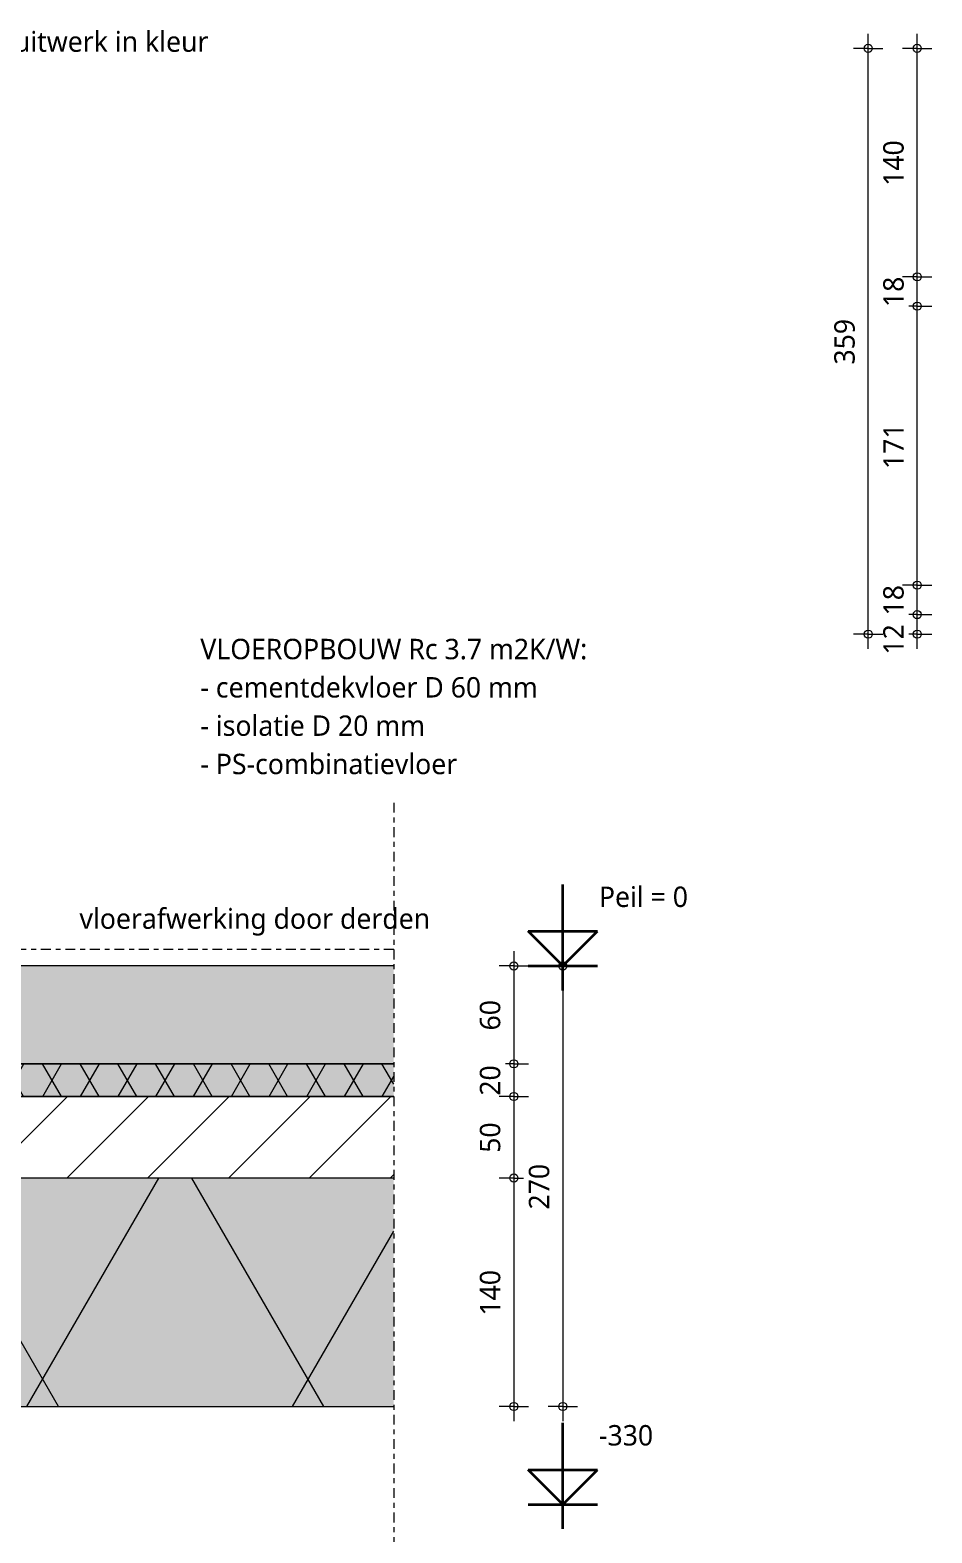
# Model space of a CAD drawing. Header units: millimetres. Extents: x 1813 to 34621, y -2347 to 13791.
# Drawn here: x 9386 to 9938, y 3003 to 3925 of the extents above; entities that cross this region are included whole.
import ezdxf

# ---------------------------------------------------------------- set-up
doc = ezdxf.new("R2010")
doc.units = ezdxf.units.MM
doc.linetypes.add('MV_center', pattern=[15, 6, -3, 3, -3])
for name, color, linetype, lineweight in [('A-ANNO-DIMS', 211, 'Continuous', 13), ('A-ANNO-DIMS-5', 211, 'Continuous', 13), ('A-DETL', 90, 'Continuous', 13), ('A-DETL-GENF', 92, 'Continuous', 18), ('G-ANNO-TEXT', 231, 'Continuous', 13)]:
    doc.layers.add(name, color=color, linetype=linetype, lineweight=lineweight)
doc.styles.add('Segoe UI_3', font='segoeui.ttf', dxfattribs={"height": 12.5})
doc.styles.add('Segoe UI_B', font='segoeui.ttf', dxfattribs={"height": 12.5})
doc.dimstyles.new('2_5_mm_1', dxfattribs={"dimscale": 304.8, "dimtxt": 13.092049, "dimasz": 0.016404, "dimexe": 0.029528, "dimexo": 0.0625, "dimgap": 0.014764, "dimtad": 1, "dimdec": 0, "dimzin": 0, "dimdsep": 46, "dimtxsty": 'Segoe UI_3', "dimblk1": 'DOTBLANK', "dimblk2": 'DOTBLANK', "dimsah": 1, "dimcen": 0.09, "dimdle": 0.029528, "dimazin": 0, "dimtfac": 1, "dimtdec": 4, "dimtix": 1, "dimtmove": 0, "dimatfit": 3, "dimfxl": 0.029528, "dimfxlon": 1, "dimtvp": 1, "dimtfill": 1, "dimtolj": 1, "dimtzin": 0, "dimarcsym": 2})
doc.dimstyles.new('2_5_mm_2', dxfattribs={"dimscale": 304.8, "dimtxt": 13.092049, "dimasz": 0.016404, "dimexe": 0.029528, "dimexo": 0.0625, "dimgap": 0.014764, "dimtad": 1, "dimdec": 0, "dimzin": 0, "dimdsep": 46, "dimtxsty": 'Segoe UI_3', "dimblk1": 'DOTBLANK', "dimblk2": 'DOTBLANK', "dimsah": 1, "dimcen": 0.09, "dimdle": 0.029528, "dimazin": 0, "dimtfac": 1, "dimtdec": 4, "dimtix": 1, "dimtmove": 2, "dimatfit": 3, "dimfxl": 0.029528, "dimfxlon": 1, "dimtvp": 1, "dimtfill": 1, "dimtolj": 1, "dimtzin": 0, "dimarcsym": 2})

# ---------------------------------------------------------------- blocks, each defined once
blk = doc.blocks.new('42 isolatie - Type 1-3787976-Details Verbouwingen')
at = {"layer": 'A-DETL-GENF'}
h = blk.add_hatch(color=256, dxfattribs=at)
h.paths.add_polyline_path([(605.78, -20.8), (608.28, -20.8), (608.28, -18.3), (608.19, -18.95), (607.94, -19.55), (607.54, -20.07), (607.03, -20.47), (606.42, -20.71)])
h.paths.add_polyline_path([(100.28, -0.8), (100.28, -20.8), (605.78, -20.8), (605.13, -20.71), (604.53, -20.47), (604.01, -20.07), (603.61, -19.55), (603.36, -18.95), (603.28, -18.3), (603.28, -0.8), (503.28, -0.8)])
at = {"layer": 'A-DETL-GENF', "lineweight": 13}
h = blk.add_hatch(dxfattribs=at)
h.set_pattern_fill('FP_121', color=256, style=0, pattern_type=2)
h.set_pattern_definition([(300, (-2355.522, -120.812), (-17.32051, -10), []), (240, (-2355.522, -120.812), (-17.32051, 10), [])])
h.paths.add_polyline_path([(605.78, -20.8), (608.28, -20.8), (608.28, -18.3), (608.19, -18.95), (607.94, -19.55), (607.54, -20.07), (607.03, -20.47), (606.42, -20.71)])
h.paths.add_polyline_path([(100.28, -0.8), (100.28, -20.8), (605.78, -20.8), (605.13, -20.71), (604.53, -20.47), (604.01, -20.07), (603.61, -19.55), (603.36, -18.95), (603.28, -18.3), (603.28, -0.8), (503.28, -0.8)])
at = {"layer": 'A-DETL-GENF'}
for p, q in [((603.28, -0.8), (100.28, -0.8)), ((100.28, -20.8), (608.28, -20.8))]:
    blk.add_line(p, q, dxfattribs=at)
blk = doc.blocks.new('42 isolatie - Type 1-3787846-Details Verbouwingen')
at = {"layer": 'A-DETL-GENF'}
blk.add_hatch(color=256, dxfattribs=at).paths.add_polyline_path([(107.28, 140.8), (107.28, 0.8), (510.28, 0.8), (510.28, 140.8)])
at = {"layer": 'A-DETL-GENF', "lineweight": 13}
h = blk.add_hatch(dxfattribs=at)
h.set_pattern_fill('FP_5', color=256, style=0, pattern_type=2)
h.set_pattern_definition([(60, (-857.8, 704), (-121.936, 70.4), []), (120, (-857.8, 704), (-121.936, -70.4), [])])
h.paths.add_polyline_path([(107.28, 140.8), (107.28, 0.8), (510.28, 0.8), (510.28, 140.8)])
at = {"layer": 'A-DETL-GENF'}
for p, q in [((510.28, 140.8), (107.28, 140.8)), ((510.28, 140.8), (107.28, 140.8)), ((510.28, 0.8), (510.28, 140.8)), ((510.28, 0.8), (510.28, 140.8)), ((107.28, 0.8), (510.28, 0.8)), ((107.28, 0.8), (510.28, 0.8))]:
    blk.add_line(p, q, dxfattribs=at)
blk = doc.blocks.new('NLRS_00_DI_maskeer - Type 1-4234760-Details Verbouwingen')
at = {"layer": 'A-DETL-GENF', "linetype": 'MV_center'}
blk.add_line((430, 0), (-100, 0), dxfattribs=at)
blk = doc.blocks.new('DIMBLOCK85-Details Verbouwingen')
at = {"layer": 'A-ANNO-DIMS-5'}
for p, q in [((9681.97, 3359.98), (9681.97, 3290.98)), ((9681.97, 3350.98), (9672.97, 3350.98)), ((9681.97, 3350.98), (9690.97, 3350.98)), ((9681.97, 3290.98), (9672.97, 3290.98)), ((9681.97, 3290.98), (9690.97, 3290.98))]:
    blk.add_line(p, q, dxfattribs=at)
for centre in [(9681.97, 3350.98), (9681.97, 3290.98)]:
    blk.add_circle(centre, 2.5, dxfattribs=at)
at = {"layer": 'A-ANNO-DIMS-5', "color": 0, "insert": (9661.16, 3311.46), "char_height": 12.5, "width": 22.8516, "attachment_point": 1, "rotation": 90, "line_spacing_factor": 1.142579, "style": 'Segoe UI_3', "bg_fill": 3, "box_fill_scale": 1.25, "bg_fill_color": 9, "bg_fill_true_color": 13158600, "bg_fill_transparency": 0}
blk.add_mtext('60', dxfattribs=at)
blk = doc.blocks.new('_DotBlank')
at = {"color": 0, "linetype": 'ByBlock', "lineweight": -2}
blk.add_line((-0.5, 0), (-1, 0), dxfattribs=at)
blk.add_circle((0, 0), 0.5, dxfattribs=at)
blk = doc.blocks.new('DIMBLOCK86-Details Verbouwingen')
at = {"layer": 'A-ANNO-DIMS-5'}
for p, q in [((9681.97, 3290.98), (9672.97, 3290.98)), ((9681.97, 3290.98), (9681.97, 3270.98)), ((9681.97, 3290.98), (9690.97, 3290.98)), ((9681.97, 3270.98), (9672.97, 3270.98)), ((9681.97, 3270.98), (9690.97, 3270.98))]:
    blk.add_line(p, q, dxfattribs=at)
for centre in [(9681.97, 3290.98), (9681.97, 3270.98)]:
    blk.add_circle(centre, 2.5, dxfattribs=at)
at = {"layer": 'A-ANNO-DIMS-5', "color": 0, "insert": (9661.16, 3271.46), "char_height": 12.5, "width": 22.8516, "attachment_point": 1, "rotation": 90, "line_spacing_factor": 1.142579, "style": 'Segoe UI_3', "bg_fill": 3, "box_fill_scale": 1.25, "bg_fill_color": 9, "bg_fill_true_color": 13158600, "bg_fill_transparency": 0}
blk.add_mtext('20', dxfattribs=at)
blk = doc.blocks.new('DIMBLOCK87-Details Verbouwingen')
at = {"layer": 'A-ANNO-DIMS-5'}
for p, q in [((9681.97, 3270.98), (9672.97, 3270.98)), ((9681.97, 3270.98), (9681.97, 3220.98)), ((9681.97, 3270.98), (9690.97, 3270.98)), ((9681.97, 3220.98), (9672.97, 3220.98)), ((9681.97, 3220.98), (9690.97, 3220.98))]:
    blk.add_line(p, q, dxfattribs=at)
for centre in [(9681.97, 3270.98), (9681.97, 3220.98)]:
    blk.add_circle(centre, 2.5, dxfattribs=at)
at = {"layer": 'A-ANNO-DIMS-5', "color": 0, "insert": (9661.16, 3236.46), "char_height": 12.5, "width": 22.8516, "attachment_point": 1, "rotation": 90, "line_spacing_factor": 1.142579, "style": 'Segoe UI_3', "bg_fill": 3, "box_fill_scale": 1.25, "bg_fill_color": 9, "bg_fill_true_color": 13158600, "bg_fill_transparency": 0}
blk.add_mtext('50', dxfattribs=at)
blk = doc.blocks.new('DIMBLOCK88-Details Verbouwingen')
at = {"layer": 'A-ANNO-DIMS-5'}
for p, q in [((9681.97, 3220.98), (9672.97, 3220.98)), ((9681.97, 3220.98), (9681.97, 3071.98)), ((9681.97, 3220.98), (9690.97, 3220.98)), ((9681.97, 3080.98), (9672.97, 3080.98)), ((9681.97, 3080.98), (9690.97, 3080.98))]:
    blk.add_line(p, q, dxfattribs=at)
for centre in [(9681.97, 3220.98), (9681.97, 3080.98)]:
    blk.add_circle(centre, 2.5, dxfattribs=at)
at = {"layer": 'A-ANNO-DIMS-5', "color": 0, "insert": (9661.16, 3136.7), "char_height": 12.5, "width": 34.2774, "attachment_point": 1, "rotation": 90, "line_spacing_factor": 1.142579, "style": 'Segoe UI_3', "bg_fill": 3, "box_fill_scale": 1.25, "bg_fill_color": 9, "bg_fill_true_color": 13158600, "bg_fill_transparency": 0}
blk.add_mtext('140', dxfattribs=at)
blk = doc.blocks.new('DIMBLOCK89-Details Verbouwingen')
at = {"layer": 'A-ANNO-DIMS-5'}
for p, q in [((9711.97, 3359.98), (9711.97, 3071.98)), ((9711.97, 3350.98), (9702.97, 3350.98)), ((9711.97, 3350.98), (9720.97, 3350.98)), ((9711.97, 3080.98), (9702.97, 3080.98)), ((9711.97, 3080.98), (9720.97, 3080.98))]:
    blk.add_line(p, q, dxfattribs=at)
for centre in [(9711.97, 3350.98), (9711.97, 3080.98)]:
    blk.add_circle(centre, 2.5, dxfattribs=at)
at = {"layer": 'A-ANNO-DIMS-5', "color": 0, "insert": (9691.16, 3201.7), "char_height": 12.5, "width": 34.2774, "attachment_point": 1, "rotation": 90, "line_spacing_factor": 1.142579, "style": 'Segoe UI_3', "bg_fill": 3, "box_fill_scale": 1.25, "bg_fill_color": 9, "bg_fill_true_color": 13158600, "bg_fill_transparency": 0}
blk.add_mtext('270', dxfattribs=at)
blk = doc.blocks.new('DIMBLOCK105-Details Verbouwingen')
at = {"layer": 'A-ANNO-DIMS-5'}
for p, q in [((9929, 3566.31), (9920, 3566.31)), ((9929, 3545.31), (9929, 3566.31)), ((9929, 3566.31), (9938, 3566.31)), ((9929, 3554.31), (9920, 3554.31)), ((9929, 3554.31), (9938, 3554.31))]:
    blk.add_line(p, q, dxfattribs=at)
for centre in [(9929, 3566.31), (9929, 3554.31)]:
    blk.add_circle(centre, 2.5, dxfattribs=at)
at = {"layer": 'A-ANNO-DIMS-5', "color": 0, "insert": (9908.19, 3541.77), "char_height": 12.5, "width": 22.8516, "attachment_point": 1, "rotation": 90, "line_spacing_factor": 1.142579, "style": 'Segoe UI_3', "bg_fill": 3, "box_fill_scale": 1.25, "bg_fill_color": 9, "bg_fill_true_color": 13158600, "bg_fill_transparency": 0}
blk.add_mtext('12', dxfattribs=at)
blk = doc.blocks.new('DIMBLOCK106-Details Verbouwingen')
at = {"layer": 'A-ANNO-DIMS-5'}
for p, q in [((9929, 3584.31), (9920, 3584.31)), ((9929, 3566.31), (9929, 3584.31)), ((9929, 3584.31), (9938, 3584.31)), ((9929, 3566.31), (9920, 3566.31)), ((9929, 3566.31), (9938, 3566.31))]:
    blk.add_line(p, q, dxfattribs=at)
for centre in [(9929, 3584.31), (9929, 3566.31)]:
    blk.add_circle(centre, 2.5, dxfattribs=at)
at = {"layer": 'A-ANNO-DIMS-5', "color": 0, "insert": (9908.19, 3565.79), "char_height": 12.5, "width": 22.8516, "attachment_point": 1, "rotation": 90, "line_spacing_factor": 1.142579, "style": 'Segoe UI_3', "bg_fill": 3, "box_fill_scale": 1.25, "bg_fill_color": 9, "bg_fill_true_color": 13158600, "bg_fill_transparency": 0}
blk.add_mtext('18', dxfattribs=at)
blk = doc.blocks.new('DIMBLOCK107-Details Verbouwingen')
at = {"layer": 'A-ANNO-DIMS-5'}
for p, q in [((9929, 3755.31), (9920, 3755.31)), ((9929, 3584.31), (9929, 3755.31)), ((9929, 3755.31), (9938, 3755.31)), ((9929, 3584.31), (9920, 3584.31)), ((9929, 3584.31), (9938, 3584.31))]:
    blk.add_line(p, q, dxfattribs=at)
for centre in [(9929, 3755.31), (9929, 3584.31)]:
    blk.add_circle(centre, 2.5, dxfattribs=at)
at = {"layer": 'A-ANNO-DIMS-5', "color": 0, "insert": (9908.19, 3655.53), "char_height": 12.5, "width": 34.2774, "attachment_point": 1, "rotation": 90, "line_spacing_factor": 1.142579, "style": 'Segoe UI_3', "bg_fill": 3, "box_fill_scale": 1.25, "bg_fill_color": 9, "bg_fill_true_color": 13158600, "bg_fill_transparency": 0}
blk.add_mtext('171', dxfattribs=at)
blk = doc.blocks.new('DIMBLOCK108-Details Verbouwingen')
at = {"layer": 'A-ANNO-DIMS-5'}
for p, q in [((9929, 3773.31), (9920, 3773.31)), ((9929, 3755.31), (9929, 3773.31)), ((9929, 3773.31), (9938, 3773.31)), ((9929, 3755.31), (9920, 3755.31)), ((9929, 3755.31), (9938, 3755.31))]:
    blk.add_line(p, q, dxfattribs=at)
for centre in [(9929, 3773.31), (9929, 3755.31)]:
    blk.add_circle(centre, 2.5, dxfattribs=at)
at = {"layer": 'A-ANNO-DIMS-5', "color": 0, "insert": (9908.19, 3754.79), "char_height": 12.5, "width": 22.8516, "attachment_point": 1, "rotation": 90, "line_spacing_factor": 1.142579, "style": 'Segoe UI_3', "bg_fill": 3, "box_fill_scale": 1.25, "bg_fill_color": 9, "bg_fill_true_color": 13158600, "bg_fill_transparency": 0}
blk.add_mtext('18', dxfattribs=at)
blk = doc.blocks.new('DIMBLOCK109-Details Verbouwingen')
at = {"layer": 'A-ANNO-DIMS-5'}
for p, q in [((9929, 3773.31), (9929, 3922.31)), ((9929, 3913.31), (9920, 3913.31)), ((9929, 3913.31), (9938, 3913.31)), ((9929, 3773.31), (9920, 3773.31)), ((9929, 3773.31), (9938, 3773.31))]:
    blk.add_line(p, q, dxfattribs=at)
for centre in [(9929, 3913.31), (9929, 3773.31)]:
    blk.add_circle(centre, 2.5, dxfattribs=at)
at = {"layer": 'A-ANNO-DIMS-5', "color": 0, "insert": (9908.19, 3829.03), "char_height": 12.5, "width": 34.2774, "attachment_point": 1, "rotation": 90, "line_spacing_factor": 1.142579, "style": 'Segoe UI_3', "bg_fill": 3, "box_fill_scale": 1.25, "bg_fill_color": 9, "bg_fill_true_color": 13158600, "bg_fill_transparency": 0}
blk.add_mtext('140', dxfattribs=at)
blk = doc.blocks.new('DIMBLOCK110-Details Verbouwingen')
at = {"layer": 'A-ANNO-DIMS-5'}
for p, q in [((9899, 3545.31), (9899, 3922.31)), ((9899, 3913.31), (9890, 3913.31)), ((9899, 3913.31), (9908, 3913.31)), ((9899, 3554.31), (9890, 3554.31)), ((9899, 3554.31), (9908, 3554.31))]:
    blk.add_line(p, q, dxfattribs=at)
for centre in [(9899, 3913.31), (9899, 3554.31)]:
    blk.add_circle(centre, 2.5, dxfattribs=at)
at = {"layer": 'A-ANNO-DIMS-5', "color": 0, "insert": (9878.19, 3719.53), "char_height": 12.5, "width": 34.2774, "attachment_point": 1, "rotation": 90, "line_spacing_factor": 1.142579, "style": 'Segoe UI_3', "bg_fill": 3, "box_fill_scale": 1.25, "bg_fill_color": 9, "bg_fill_true_color": 13158600, "bg_fill_transparency": 0}
blk.add_mtext('359', dxfattribs=at)

msp = doc.modelspace()

# ---------------------------------------------------------------- hatches: boundary and pattern name
at = {"layer": 'A-DETL-GENF', "lineweight": 13}
h = msp.add_hatch(dxfattribs=at)
h.set_pattern_fill('FP_80', color=254, style=0, pattern_type=2)
h.set_pattern_definition([(0, (0, 0), (20.32, 5.08), [1.676, -13.564, 1.676, -13.564, -81.28]), (0, (0, 0), (20.32, 5.08), [-30.48, 1.676, -28.804, 1.676, -13.564, -35.56]), (0, (0, 0), (20.32, 5.08), [-76.2, 1.676, -8.484, 1.676, -23.724]), (120, (7.62, 2.54), (-14.559409, 15.0576362), [1.676, -13.564, 1.676, -13.564, -81.28]), (120, (7.62, 2.54), (-14.559409, 15.0576362), [-30.48, 1.676, -28.804, 1.676, -13.564, -35.56]), (120, (7.62, 2.54), (-14.559409, 15.0576362), [-76.2, 1.676, -8.484, 1.676, -23.724]), (240, (10.16, 12.7), (-5.760591, -20.1376362), [1.676, -13.564, 1.676, -13.564, -81.28]), (240, (10.16, 12.7), (-5.760591, -20.1376362), [-30.48, 1.676, -28.804, 1.676, -13.564, -35.56]), (240, (10.16, 12.7), (-5.760591, -20.1376362), [-76.2, 1.676, -8.484, 1.676, -23.724])])
h.paths.add_polyline_path([(9104.19, 3290.98), (9608.43, 3290.98), (9608.43, 3350.98), (9060.43, 3350.98), (9060.43, 3306.01), (9100.44, 3306.01), (9100.44, 3290.98), (9102.94, 3290.98)])
h = msp.add_hatch(dxfattribs=at)
h.set_pattern_fill('FP_78', color=250, style=0, pattern_type=2)
h.set_pattern_definition([(45, (0, 0), (-24.74874, 24.74874), [])])
h.paths.add_polyline_path([(9205.44, 3020.98), (9205.44, 3220.98), (9608.43, 3220.98), (9608.43, 3270.98), (9105.44, 3270.98), (9105.44, 3020.98), (9194.53, 3020.98)])

# ---------------------------------------------------------------- linework, layer by layer
at = {"layer": 'A-DETL', "lineweight": 35}
for p, q in [((9712.01, 3335.98), (9712.01, 3400.98)), ((9712.01, 3350.98), (9690.8, 3372.19)), ((9690.8, 3372.19), (9733.22, 3372.19)), ((9712.01, 3350.98), (9733.22, 3372.19)), ((9690.8, 3350.98), (9733.22, 3350.98)), ((9712.01, 3005.98), (9712.01, 3070.98)), ((9712.01, 3020.98), (9690.8, 3042.19)), ((9690.8, 3042.19), (9733.22, 3042.19)), ((9712.01, 3020.98), (9733.22, 3042.19)), ((9690.8, 3020.98), (9733.22, 3020.98))]:
    msp.add_line(p, q, dxfattribs=at)
at = {"layer": 'A-DETL', "linetype": 'MV_center', "lineweight": 18}
msp.add_line((9608.43, 3360.98), (9050.43, 3360.98), dxfattribs=at)
at = {"layer": 'A-DETL', "lineweight": 18}
for p, q in [((9608.43, 3350.98), (9060.43, 3350.98)), ((9100.44, 3290.98), (9608.43, 3290.98)), ((9608.43, 3270.98), (9105.44, 3270.98))]:
    msp.add_line(p, q, dxfattribs=at)

# ---------------------------------------------------------------- block references
at = {"layer": 'A-DETL-GENF', "linetype": 'MV_center', "rotation": 89.99999999999996}
msp.add_blockref('NLRS_00_DI_maskeer - Type 1-4234760-Details Verbouwingen', (9608.43, 3020.98), dxfattribs=at)
at = {"layer": 'A-DETL-GENF', "rotation": 180}
for name, p in [('42 isolatie - Type 1-3787976-Details Verbouwingen', (9708.71, 3270.18)), ('42 isolatie - Type 1-3787846-Details Verbouwingen', (9715.71, 3221.78))]:
    msp.add_blockref(name, p, dxfattribs=at)

# ---------------------------------------------------------------- texts
at = {"layer": 'G-ANNO-TEXT', "color": 7, "char_height": 12.5, "attachment_point": 1}
for s, insert, width, style in [('- spuitwerk in kleur', (9348.57, 3923.72), 179.578, 'Segoe UI_3'), ('VLOEROPBOUW Rc 3.7 m2K/W:', (9490.03, 3551.45), 314.6623, 'Segoe UI_B'), ('- cementdekvloer D 60 mm', (9490.03, 3527.97), 257.3417, 'Segoe UI_3'), ('- isolatie D 20 mm  ', (9490.03, 3504.49), 185.5907, 'Segoe UI_3'), ('- PS-combinatievloer', (9490.03, 3481.01), 196.8143, 'Segoe UI_3'), ('Peil = 0 ', (9734.09, 3399.6), 77.7637, 'Segoe UI_3'), ('vloerafwerking door derden', (9416, 3386.24), 260.5484, 'Segoe UI_3'), ('-330', (9734.09, 3069.6), 43.2911, 'Segoe UI_3')]:
    msp.add_mtext(s, dxfattribs=dict(at, insert=insert, width=width, style=style))

# ---------------------------------------------------------------- dimensions: what is measured, and where the dimension line sits
at = {"layer": 'A-ANNO-DIMS'}
dim = msp.add_linear_dim(base=(9929, 3566.31), p1=(9938, 3554.31), p2=(9938, 3566.31), angle=90, dimstyle='2_5_mm_2', override={"dimpost": '<>', "dimfxl": 12}, dxfattribs=at)
dim.commit()
dim.dimension.update_dxf_attribs({"geometry": 'DIMBLOCK105-Details Verbouwingen', "text_midpoint": (9916.52, 3553.2), "dimtype": 160, "text_rotation": 90})

# ---------------------------------------------------------------- next in the draw order: dimensions: what is measured, and where the dimension line sits
for base, p1, p2, override, picture, middle in [((9929, 3584.31), (9938, 3566.31), (9938, 3584.31), {"dimpost": '<>', "dimfxl": 18}, 'DIMBLOCK106-Details Verbouwingen', (9918.01, 3575.31)), ((9681.97, 3290.98), (9690.97, 3350.98), (9690.97, 3290.98), {"dimpost": '<>', "dimfxl": 60}, 'DIMBLOCK85-Details Verbouwingen', (9671.01, 3320.98))]:
    dim = msp.add_linear_dim(base=base, p1=p1, p2=p2, angle=90, dimstyle='2_5_mm_1', override=override, dxfattribs=at)
    dim.commit()
    dim.dimension.update_dxf_attribs({"geometry": picture, "text_midpoint": middle})

# ---------------------------------------------------------------- next in the draw order: dimensions: what is measured, and where the dimension line sits
for base, p1, p2, override, picture, middle in [((9929, 3755.31), (9938, 3584.31), (9938, 3755.31), {"dimpost": '<>', "dimfxl": 171}, 'DIMBLOCK107-Details Verbouwingen', (9918.11, 3669.81)), ((9681.97, 3270.98), (9690.97, 3290.98), (9690.97, 3270.98), {"dimpost": '<>', "dimfxl": 20}, 'DIMBLOCK86-Details Verbouwingen', (9671.01, 3280.98))]:
    dim = msp.add_linear_dim(base=base, p1=p1, p2=p2, angle=90, dimstyle='2_5_mm_1', override=override, dxfattribs=at)
    dim.commit()
    dim.dimension.update_dxf_attribs({"geometry": picture, "text_midpoint": middle})

# ---------------------------------------------------------------- next in the draw order: dimensions: what is measured, and where the dimension line sits
for base, p1, p2, override, picture, middle in [((9929, 3773.31), (9938, 3755.31), (9938, 3773.31), {"dimpost": '<>', "dimfxl": 18}, 'DIMBLOCK108-Details Verbouwingen', (9918.01, 3764.31)), ((9681.97, 3220.98), (9690.97, 3270.98), (9690.97, 3220.98), {"dimpost": '<>', "dimfxl": 50}, 'DIMBLOCK87-Details Verbouwingen', (9671.01, 3245.98))]:
    dim = msp.add_linear_dim(base=base, p1=p1, p2=p2, angle=90, dimstyle='2_5_mm_1', override=override, dxfattribs=at)
    dim.commit()
    dim.dimension.update_dxf_attribs({"geometry": picture, "text_midpoint": middle})

# ---------------------------------------------------------------- next in the draw order: dimensions: what is measured, and where the dimension line sits
for base, p1, p2, picture, middle in [((9929, 3913.31), (9938, 3773.31), (9938, 3913.31), 'DIMBLOCK109-Details Verbouwingen', (9918, 3843.31)), ((9681.97, 3080.98), (9690.97, 3220.98), (9690.97, 3080.98), 'DIMBLOCK88-Details Verbouwingen', (9670.97, 3150.98))]:
    dim = msp.add_linear_dim(base=base, p1=p1, p2=p2, angle=90, dimstyle='2_5_mm_1', override={"dimpost": '<>', "dimfxl": 140}, dxfattribs=at)
    dim.commit()
    dim.dimension.update_dxf_attribs({"geometry": picture, "text_midpoint": middle})

# ---------------------------------------------------------------- next in the draw order: dimensions: what is measured, and where the dimension line sits
for base, p1, p2, override, picture, middle in [((9899, 3913.31), (9908, 3554.31), (9908, 3913.31), {"dimpost": '<>', "dimfxl": 359}, 'DIMBLOCK110-Details Verbouwingen', (9888.03, 3733.81)), ((9711.97, 3080.98), (9702.97, 3350.98), (9720.97, 3080.98), {"dimpost": '<>', "dimfxl": 270.599335}, 'DIMBLOCK89-Details Verbouwingen', (9701.01, 3215.98))]:
    dim = msp.add_linear_dim(base=base, p1=p1, p2=p2, angle=90, dimstyle='2_5_mm_1', override=override, dxfattribs=at)
    dim.commit()
    dim.dimension.update_dxf_attribs({"geometry": picture, "text_midpoint": middle})

doc.saveas('drawing.dxf')
